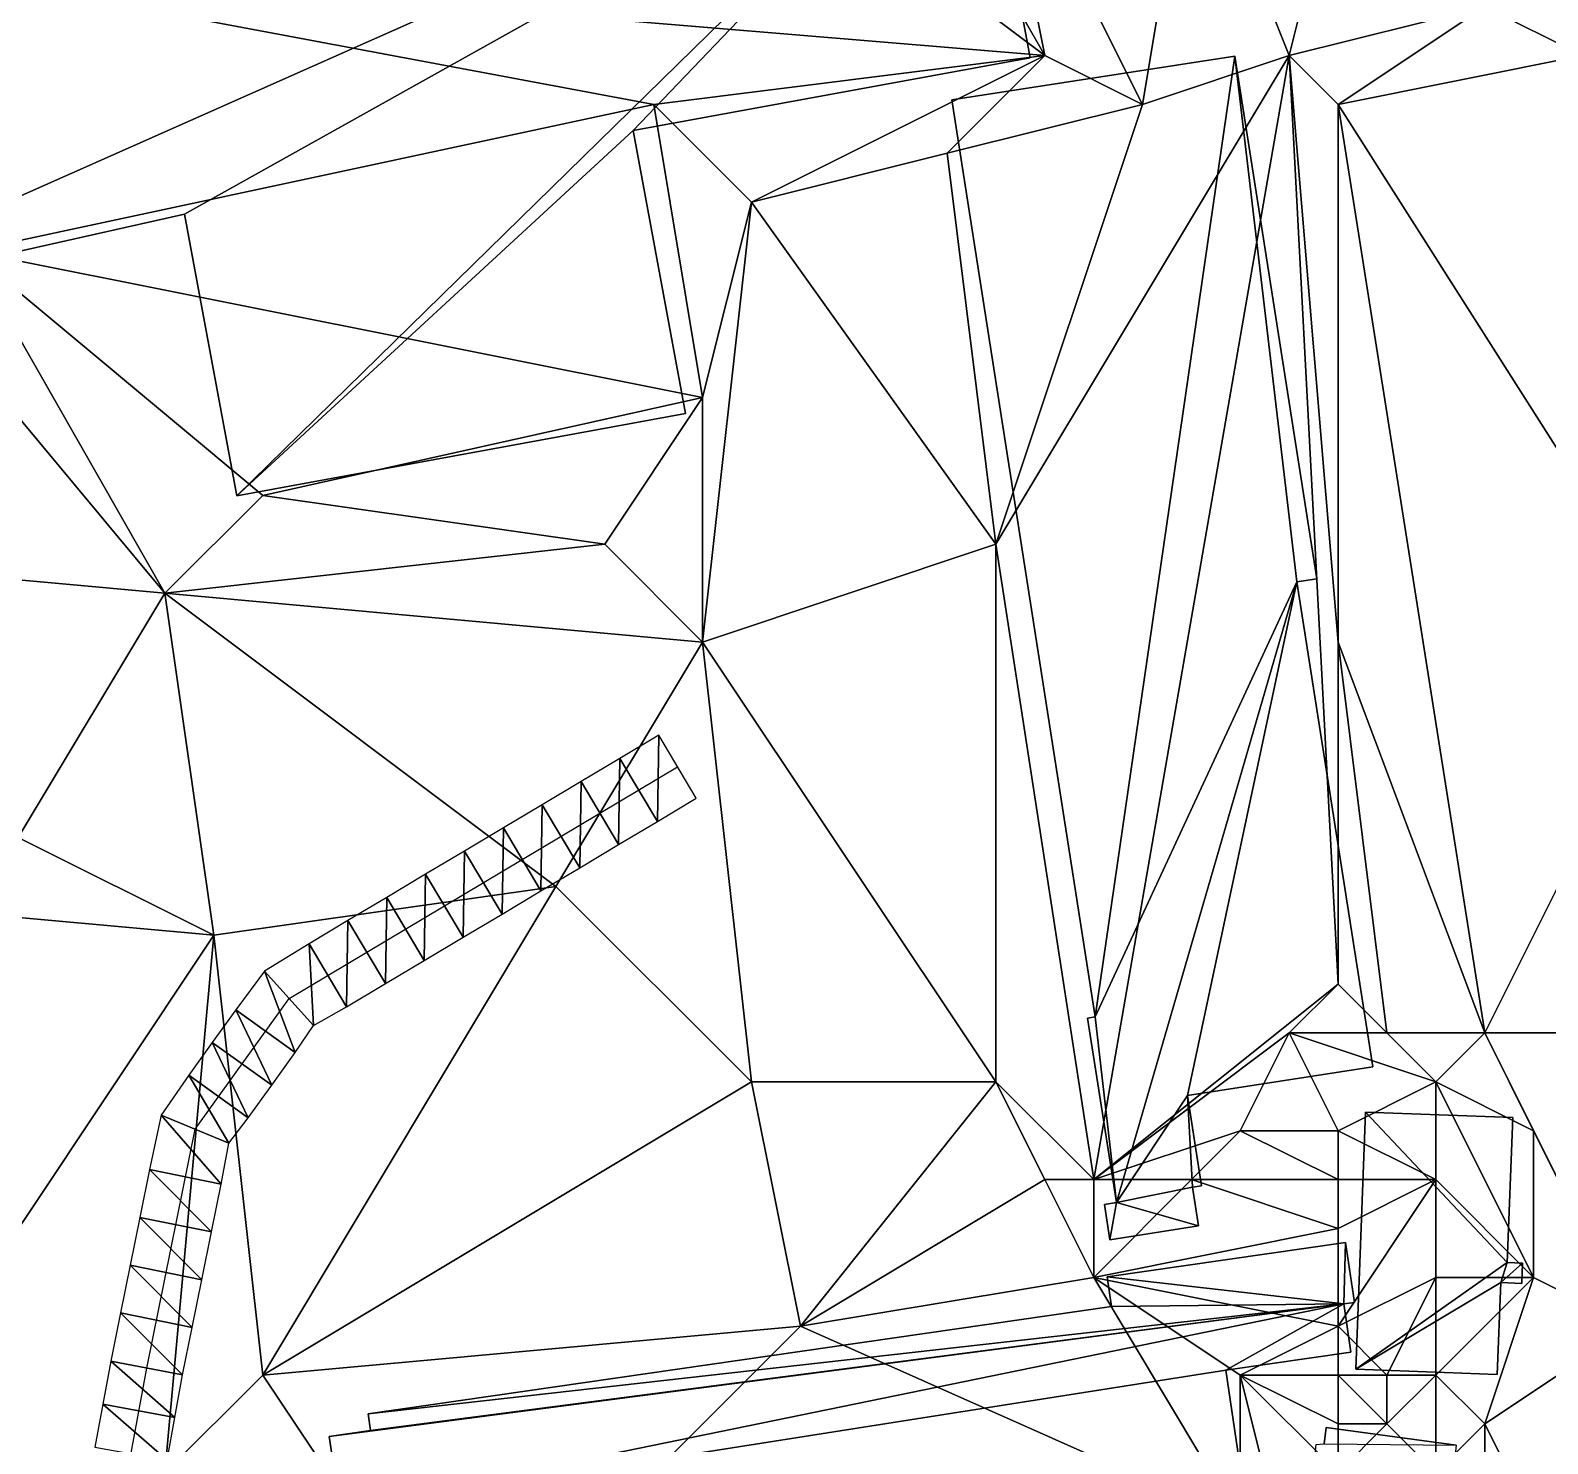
# Model space of a CAD drawing. Header units: metres. Extents: x -1103 to 901, y -902 to 905.
# Drawn here: x -917.5 to -855.4, y 561.2 to 619 of the extents above; entities that cross this region are included whole.
import ezdxf

# ---------------------------------------------------------------- set-up
doc = ezdxf.new("R2010")
doc.units = ezdxf.units.M
for name, color, linetype in [('OSM_BUILDING_FOOTPRINTS', 7, 'CONTINUOUS'), ('OSM_BUILDING_ROOFS', 1, 'CONTINUOUS'), ('OSM_BUILDING_WALLS', 8, 'CONTINUOUS'), ('OSM_ROAD_AXES', 2, 'CONTINUOUS'), ('OSM_ROAD_SURFACE', 9, 'CONTINUOUS'), ('OSM_TERRAIN', 3, 'CONTINUOUS')]:
    doc.layers.add(name, color=color, linetype=linetype)

msp = doc.modelspace()

# ---------------------------------------------------------------- linework, layer by layer
at = {"layer": 'OSM_BUILDING_FOOTPRINTS'}
for points in [[(-930.369, 620.987, 12.115), (-878.781, 629.636, 12.115), (-876.603, 617.903, 12.115), (-892.841, 614.928, 12.115), (-890.697, 603.349, 12.115), (-909.057, 599.976, 12.115), (-911.202, 611.51, 12.115), (-928.202, 607.695, 12.115), (-930.369, 620.987, 12.115)], [(-879.809, 616.189, 12.791), (-868.224, 617.969, 12.791), (-864.875, 596.592, 12.791), (-865.682, 596.46, 12.791), (-862.575, 576.609, 12.791), (-870.158, 575.436, 12.791), (-869.583, 571.743, 12.791), (-869.959, 571.688, 12.791), (-869.716, 570.106, 12.791), (-873.342, 569.542, 12.791), (-873.563, 570.98, 12.791), (-873.065, 571.057, 12.791), (-874.248, 578.61, 12.791), (-873.939, 578.666, 12.791), (-879.809, 616.189, 12.791)], [(-862.874, 574.762, 12.858), (-863.271, 564.245, 12.858), (-857.49, 564.024, 12.858), (-857.347, 567.784, 12.858), (-856.484, 567.751, 12.858), (-856.451, 568.58, 12.858), (-857.081, 568.602, 12.858), (-856.849, 574.541, 12.858), (-862.874, 574.762, 12.858)], [(-910.438, 557.697, 12.409), (-904.834, 558.505, 12.409), (-905.276, 561.491, 12.409), (-903.585, 561.734, 12.409), (-903.684, 562.42, 12.409), (-873.275, 566.81, 12.409), (-873.452, 568.016, 12.409), (-863.692, 569.432, 12.409), (-863.327, 566.976, 12.409), (-863.769, 566.91, 12.409), (-863.481, 564.942, 12.409), (-868.588, 564.201, 12.409), (-867.505, 556.802, 12.409), (-903.828, 551.549, 12.409), (-903.905, 552.057, 12.409), (-909.498, 551.25, 12.409), (-910.438, 557.697, 12.409)], [(-864.487, 561.856, 13.793), (-859.17, 561.137, 13.793), (-859.535, 557.676, 13.793), (-858.96, 557.643, 13.793), (-859.203, 554.878, 13.793), (-858.761, 554.823, 13.793), (-859.071, 551.24, 13.793), (-861.481, 551.383, 13.793), (-861.514, 551.029, 13.793), (-867.416, 550.886, 13.793), (-867.803, 553.595, 13.793), (-865.349, 556.703, 13.793), (-864.896, 561.159, 13.793), (-864.565, 561.182, 13.793), (-864.487, 561.856, 13.793)]]:
    msp.add_polyline3d(points, close=True, dxfattribs=at)
at = {"layer": 'OSM_BUILDING_ROOFS'}
for points in [[(-878.781, 629.636, 23.715), (-930.369, 620.987, 23.715), (-928.202, 607.695, 23.715)], [(-878.781, 629.636, 23.715), (-928.202, 607.695, 23.715), (-911.202, 611.51, 23.715)], [(-878.781, 629.636, 23.715), (-911.202, 611.51, 23.715), (-909.057, 599.976, 23.715)], [(-892.841, 614.928, 23.715), (-878.781, 629.636, 23.715), (-909.057, 599.976, 23.715)], [(-892.841, 614.928, 23.715), (-876.603, 617.903, 23.715), (-878.781, 629.636, 23.715)], [(-868.224, 617.969, 24.391), (-879.809, 616.189, 24.391), (-873.939, 578.666, 24.391)], [(-865.682, 596.46, 24.391), (-868.224, 617.969, 24.391), (-873.939, 578.666, 24.391)], [(-865.682, 596.46, 24.391), (-864.875, 596.592, 24.391), (-868.224, 617.969, 24.391)], [(-909.057, 599.976, 23.715), (-890.697, 603.349, 23.715), (-892.841, 614.928, 23.715)], [(-865.682, 596.46, 24.391), (-873.939, 578.666, 24.391), (-873.065, 571.057, 24.391)], [(-873.065, 571.057, 24.391), (-870.158, 575.436, 24.391), (-865.682, 596.46, 24.391)], [(-870.158, 575.436, 24.391), (-862.575, 576.609, 24.391), (-865.682, 596.46, 24.391)], [(-873.939, 578.666, 24.391), (-874.248, 578.61, 24.391), (-873.065, 571.057, 24.391)], [(-873.065, 571.057, 24.391), (-869.959, 571.688, 24.391), (-870.158, 575.436, 24.391)], [(-869.959, 571.688, 24.391), (-869.583, 571.743, 24.391), (-870.158, 575.436, 24.391)], [(-857.081, 568.602, 18.058), (-862.874, 574.762, 18.058), (-863.271, 564.245, 18.058)], [(-857.081, 568.602, 18.058), (-856.849, 574.541, 18.058), (-862.874, 574.762, 18.058)], [(-873.065, 571.057, 24.391), (-869.716, 570.106, 24.391), (-869.959, 571.688, 24.391)], [(-873.065, 571.057, 24.391), (-873.563, 570.98, 24.391), (-873.342, 569.542, 24.391)], [(-873.065, 571.057, 24.391), (-873.342, 569.542, 24.391), (-869.716, 570.106, 24.391)], [(-863.769, 566.91, 24.009), (-863.692, 569.432, 24.009), (-873.452, 568.016, 24.009)], [(-863.769, 566.91, 24.009), (-863.327, 566.976, 24.009), (-863.692, 569.432, 24.009)], [(-857.347, 567.784, 18.058), (-857.081, 568.602, 18.058), (-863.271, 564.245, 18.058)], [(-857.347, 567.784, 18.058), (-856.451, 568.58, 18.058), (-857.081, 568.602, 18.058)], [(-857.347, 567.784, 18.058), (-856.484, 567.751, 18.058), (-856.451, 568.58, 18.058)], [(-863.769, 566.91, 24.009), (-873.452, 568.016, 24.009), (-873.275, 566.81, 24.009)], [(-863.271, 564.245, 18.058), (-857.49, 564.024, 18.058), (-857.347, 567.784, 18.058)], [(-863.769, 566.91, 24.009), (-903.585, 561.734, 24.009), (-905.276, 561.491, 24.009)], [(-863.769, 566.91, 24.009), (-905.276, 561.491, 24.009), (-904.834, 558.505, 24.009)], [(-863.769, 566.91, 24.009), (-904.834, 558.505, 24.009), (-868.588, 564.201, 24.009)], [(-863.769, 566.91, 24.009), (-873.275, 566.81, 24.009), (-903.684, 562.42, 24.009)], [(-863.769, 566.91, 24.009), (-903.684, 562.42, 24.009), (-903.585, 561.734, 24.009)], [(-868.588, 564.201, 24.009), (-863.481, 564.942, 24.009), (-863.769, 566.91, 24.009)], [(-904.834, 558.505, 24.009), (-867.505, 556.802, 24.009), (-868.588, 564.201, 24.009)], [(-859.17, 561.137, 18.993), (-864.487, 561.856, 18.993), (-864.565, 561.182, 18.993)]]:
    msp.add_3dface(points, dxfattribs=at)
at = {"layer": 'OSM_BUILDING_WALLS'}
for points in [[(-876.603, 617.903, 12.115), (-878.781, 629.636, 12.115), (-878.781, 629.636, 23.715)], [(-876.603, 617.903, 12.115), (-878.781, 629.636, 23.715), (-876.603, 617.903, 23.715)], [(-892.841, 614.928, 12.115), (-876.603, 617.903, 12.115), (-876.603, 617.903, 23.715)], [(-892.841, 614.928, 12.115), (-876.603, 617.903, 23.715), (-892.841, 614.928, 23.715)], [(-868.224, 617.969, 12.791), (-879.809, 616.189, 12.791), (-879.809, 616.189, 24.391)], [(-868.224, 617.969, 12.791), (-879.809, 616.189, 24.391), (-868.224, 617.969, 24.391)], [(-864.875, 596.592, 12.791), (-868.224, 617.969, 12.791), (-868.224, 617.969, 24.391)], [(-864.875, 596.592, 12.791), (-868.224, 617.969, 24.391), (-864.875, 596.592, 24.391)], [(-879.809, 616.189, 12.791), (-873.939, 578.666, 12.791), (-873.939, 578.666, 24.391)], [(-879.809, 616.189, 12.791), (-873.939, 578.666, 24.391), (-879.809, 616.189, 24.391)], [(-890.697, 603.349, 12.115), (-892.841, 614.928, 12.115), (-892.841, 614.928, 23.715)], [(-890.697, 603.349, 12.115), (-892.841, 614.928, 23.715), (-890.697, 603.349, 23.715)], [(-928.202, 607.695, 12.115), (-911.202, 611.51, 12.115), (-911.202, 611.51, 23.715)], [(-928.202, 607.695, 12.115), (-911.202, 611.51, 23.715), (-928.202, 607.695, 23.715)], [(-911.202, 611.51, 12.115), (-909.057, 599.976, 12.115), (-909.057, 599.976, 23.715)], [(-911.202, 611.51, 12.115), (-909.057, 599.976, 23.715), (-911.202, 611.51, 23.715)], [(-909.057, 599.976, 12.115), (-890.697, 603.349, 12.115), (-890.697, 603.349, 23.715)], [(-909.057, 599.976, 12.115), (-890.697, 603.349, 23.715), (-909.057, 599.976, 23.715)], [(-865.682, 596.46, 12.791), (-864.875, 596.592, 12.791), (-864.875, 596.592, 24.391)], [(-865.682, 596.46, 12.791), (-864.875, 596.592, 24.391), (-865.682, 596.46, 24.391)], [(-862.575, 576.609, 12.791), (-865.682, 596.46, 12.791), (-865.682, 596.46, 24.391)], [(-862.575, 576.609, 12.791), (-865.682, 596.46, 24.391), (-862.575, 576.609, 24.391)], [(-873.939, 578.666, 12.791), (-874.248, 578.61, 12.791), (-874.248, 578.61, 24.391)], [(-873.939, 578.666, 12.791), (-874.248, 578.61, 24.391), (-873.939, 578.666, 24.391)], [(-874.248, 578.61, 12.791), (-873.065, 571.057, 12.791), (-873.065, 571.057, 24.391)], [(-874.248, 578.61, 12.791), (-873.065, 571.057, 24.391), (-874.248, 578.61, 24.391)], [(-870.158, 575.436, 12.791), (-862.575, 576.609, 12.791), (-862.575, 576.609, 24.391)], [(-870.158, 575.436, 12.791), (-862.575, 576.609, 24.391), (-870.158, 575.436, 24.391)], [(-869.583, 571.743, 12.791), (-870.158, 575.436, 12.791), (-870.158, 575.436, 24.391)], [(-869.583, 571.743, 12.791), (-870.158, 575.436, 24.391), (-869.583, 571.743, 24.391)], [(-862.874, 574.762, 12.858), (-863.271, 564.245, 12.858), (-863.271, 564.245, 18.058)], [(-862.874, 574.762, 12.858), (-863.271, 564.245, 18.058), (-862.874, 574.762, 18.058)], [(-856.849, 574.541, 12.858), (-862.874, 574.762, 12.858), (-862.874, 574.762, 18.058)], [(-856.849, 574.541, 12.858), (-862.874, 574.762, 18.058), (-856.849, 574.541, 18.058)], [(-857.081, 568.602, 12.858), (-856.849, 574.541, 12.858), (-856.849, 574.541, 18.058)], [(-857.081, 568.602, 12.858), (-856.849, 574.541, 18.058), (-857.081, 568.602, 18.058)], [(-869.959, 571.688, 12.791), (-869.583, 571.743, 12.791), (-869.583, 571.743, 24.391)], [(-869.959, 571.688, 12.791), (-869.583, 571.743, 24.391), (-869.959, 571.688, 24.391)], [(-869.716, 570.106, 12.791), (-869.959, 571.688, 12.791), (-869.959, 571.688, 24.391)], [(-869.716, 570.106, 12.791), (-869.959, 571.688, 24.391), (-869.716, 570.106, 24.391)], [(-873.065, 571.057, 12.791), (-873.563, 570.98, 12.791), (-873.563, 570.98, 24.391)], [(-873.065, 571.057, 12.791), (-873.563, 570.98, 24.391), (-873.065, 571.057, 24.391)], [(-873.563, 570.98, 12.791), (-873.342, 569.542, 12.791), (-873.342, 569.542, 24.391)], [(-873.563, 570.98, 12.791), (-873.342, 569.542, 24.391), (-873.563, 570.98, 24.391)], [(-873.342, 569.542, 12.791), (-869.716, 570.106, 12.791), (-869.716, 570.106, 24.391)], [(-873.342, 569.542, 12.791), (-869.716, 570.106, 24.391), (-873.342, 569.542, 24.391)], [(-863.692, 569.432, 12.409), (-873.452, 568.016, 12.409), (-873.452, 568.016, 24.009)], [(-863.692, 569.432, 12.409), (-873.452, 568.016, 24.009), (-863.692, 569.432, 24.009)], [(-863.327, 566.976, 12.409), (-863.692, 569.432, 12.409), (-863.692, 569.432, 24.009)], [(-863.327, 566.976, 12.409), (-863.692, 569.432, 24.009), (-863.327, 566.976, 24.009)], [(-856.451, 568.58, 12.858), (-857.081, 568.602, 12.858), (-857.081, 568.602, 18.058)], [(-856.451, 568.58, 12.858), (-857.081, 568.602, 18.058), (-856.451, 568.58, 18.058)], [(-856.484, 567.751, 12.858), (-856.451, 568.58, 12.858), (-856.451, 568.58, 18.058)], [(-856.484, 567.751, 12.858), (-856.451, 568.58, 18.058), (-856.484, 567.751, 18.058)], [(-873.452, 568.016, 12.409), (-873.275, 566.81, 12.409), (-873.275, 566.81, 24.009)], [(-873.452, 568.016, 12.409), (-873.275, 566.81, 24.009), (-873.452, 568.016, 24.009)], [(-857.49, 564.024, 12.858), (-857.347, 567.784, 12.858), (-857.347, 567.784, 18.058)], [(-857.49, 564.024, 12.858), (-857.347, 567.784, 18.058), (-857.49, 564.024, 18.058)], [(-857.347, 567.784, 12.858), (-856.484, 567.751, 12.858), (-856.484, 567.751, 18.058)], [(-857.347, 567.784, 12.858), (-856.484, 567.751, 18.058), (-857.347, 567.784, 18.058)], [(-863.769, 566.91, 12.409), (-863.327, 566.976, 12.409), (-863.327, 566.976, 24.009)], [(-863.769, 566.91, 12.409), (-863.327, 566.976, 24.009), (-863.769, 566.91, 24.009)], [(-863.481, 564.942, 12.409), (-863.769, 566.91, 12.409), (-863.769, 566.91, 24.009)], [(-863.481, 564.942, 12.409), (-863.769, 566.91, 24.009), (-863.481, 564.942, 24.009)], [(-873.275, 566.81, 12.409), (-903.684, 562.42, 12.409), (-903.684, 562.42, 24.009)], [(-873.275, 566.81, 12.409), (-903.684, 562.42, 24.009), (-873.275, 566.81, 24.009)], [(-868.588, 564.201, 12.409), (-863.481, 564.942, 12.409), (-863.481, 564.942, 24.009)], [(-868.588, 564.201, 12.409), (-863.481, 564.942, 24.009), (-868.588, 564.201, 24.009)], [(-867.505, 556.802, 12.409), (-868.588, 564.201, 12.409), (-868.588, 564.201, 24.009)], [(-867.505, 556.802, 12.409), (-868.588, 564.201, 24.009), (-867.505, 556.802, 24.009)], [(-863.271, 564.245, 12.858), (-857.49, 564.024, 12.858), (-857.49, 564.024, 18.058)], [(-863.271, 564.245, 12.858), (-857.49, 564.024, 18.058), (-863.271, 564.245, 18.058)], [(-903.684, 562.42, 12.409), (-903.585, 561.734, 12.409), (-903.585, 561.734, 24.009)], [(-903.684, 562.42, 12.409), (-903.585, 561.734, 24.009), (-903.684, 562.42, 24.009)], [(-864.487, 561.856, 13.793), (-864.565, 561.182, 13.793), (-864.565, 561.182, 18.993)], [(-864.487, 561.856, 13.793), (-864.565, 561.182, 18.993), (-864.487, 561.856, 18.993)], [(-859.17, 561.137, 13.793), (-864.487, 561.856, 13.793), (-864.487, 561.856, 18.993)], [(-859.17, 561.137, 13.793), (-864.487, 561.856, 18.993), (-859.17, 561.137, 18.993)], [(-903.585, 561.734, 12.409), (-905.276, 561.491, 12.409), (-905.276, 561.491, 24.009)], [(-903.585, 561.734, 12.409), (-905.276, 561.491, 24.009), (-903.585, 561.734, 24.009)], [(-905.276, 561.491, 12.409), (-904.834, 558.505, 12.409), (-904.834, 558.505, 24.009)], [(-905.276, 561.491, 12.409), (-904.834, 558.505, 24.009), (-905.276, 561.491, 24.009)]]:
    msp.add_3dface(points, dxfattribs=at)
at = {"layer": 'OSM_ROAD_AXES'}
msp.add_polyline3d([(-913.477, 504.548, 13.994), (-914.031, 557.277, 14.574), (-912.748, 564.288, 14.73), (-910.77, 574.065, 14.84), (-906.923, 579.417, 14.811), (-891.028, 588.895, 14.725)], dxfattribs=at)
at = {"layer": 'OSM_ROAD_SURFACE'}
for points in [[(-891.849, 586.659, 14.7), (-891.796, 590.183, 14.845), (-893.386, 589.236, 14.829)], [(-891.849, 586.659, 14.7), (-890.26, 587.607, 14.705), (-891.796, 590.183, 14.845)], [(-893.439, 585.711, 14.695), (-893.386, 589.236, 14.829), (-894.975, 588.288, 14.802)], [(-893.439, 585.711, 14.695), (-891.849, 586.659, 14.7), (-893.386, 589.236, 14.829)], [(-895.028, 584.763, 14.69), (-894.975, 588.288, 14.802), (-896.565, 587.34, 14.775)], [(-895.028, 584.763, 14.69), (-893.439, 585.711, 14.695), (-894.975, 588.288, 14.802)], [(-896.618, 583.815, 14.692), (-896.565, 587.34, 14.775), (-898.154, 586.392, 14.748)], [(-896.618, 583.815, 14.692), (-895.028, 584.763, 14.69), (-896.565, 587.34, 14.775)], [(-898.207, 582.868, 14.708), (-898.154, 586.392, 14.748), (-899.744, 585.444, 14.768)], [(-898.207, 582.868, 14.708), (-896.618, 583.815, 14.692), (-898.154, 586.392, 14.748)], [(-899.797, 581.92, 14.725), (-899.744, 585.444, 14.768), (-901.333, 584.497, 14.815)], [(-899.797, 581.92, 14.725), (-898.207, 582.868, 14.708), (-899.744, 585.444, 14.768)], [(-901.387, 580.972, 14.741), (-901.333, 584.497, 14.815), (-902.923, 583.549, 14.861)], [(-901.387, 580.972, 14.741), (-899.797, 581.92, 14.725), (-901.333, 584.497, 14.815)], [(-902.976, 580.024, 14.757), (-902.923, 583.549, 14.861), (-904.512, 582.601, 14.9)], [(-902.976, 580.024, 14.757), (-901.387, 580.972, 14.741), (-902.923, 583.549, 14.861)], [(-904.566, 579.077, 14.774), (-904.512, 582.601, 14.9), (-906.102, 581.653, 14.916)], [(-904.566, 579.077, 14.774), (-902.976, 580.024, 14.757), (-904.512, 582.601, 14.9)], [(-905.922, 578.3, 14.789), (-906.102, 581.653, 14.916), (-907.924, 580.534, 14.934)], [(-905.922, 578.3, 14.789), (-904.566, 579.077, 14.774), (-906.102, 581.653, 14.916)], [(-906.667, 577.204, 14.773), (-907.924, 580.534, 14.934), (-909.103, 578.954, 14.914)], [(-906.667, 577.204, 14.773), (-905.922, 578.3, 14.789), (-907.924, 580.534, 14.934)], [(-907.629, 575.865, 14.755), (-909.103, 578.954, 14.914), (-910.065, 577.616, 14.93)], [(-907.629, 575.865, 14.755), (-906.667, 577.204, 14.773), (-909.103, 578.954, 14.914)], [(-908.59, 574.527, 14.737), (-910.065, 577.616, 14.93), (-911.026, 576.278, 14.977)], [(-908.59, 574.527, 14.737), (-907.629, 575.865, 14.755), (-910.065, 577.616, 14.93)], [(-909.383, 573.493, 14.745), (-911.026, 576.278, 14.977), (-912.157, 574.636, 15.028)], [(-909.383, 573.493, 14.745), (-908.59, 574.527, 14.737), (-911.026, 576.278, 14.977)], [(-909.695, 571.812, 14.725), (-912.157, 574.636, 15.028), (-912.636, 572.407, 15.005)], [(-909.695, 571.812, 14.725), (-909.383, 573.493, 14.745), (-912.157, 574.636, 15.028)], [(-910.091, 569.856, 14.704), (-912.636, 572.407, 15.005), (-913.032, 570.452, 14.983)], [(-910.091, 569.856, 14.704), (-909.695, 571.812, 14.725), (-912.636, 572.407, 15.005)], [(-910.487, 567.901, 14.683), (-913.032, 570.452, 14.983), (-913.427, 568.496, 14.961)], [(-910.487, 567.901, 14.683), (-910.091, 569.856, 14.704), (-913.032, 570.452, 14.983)], [(-910.883, 565.946, 14.662), (-913.427, 568.496, 14.961), (-913.823, 566.541, 14.939)], [(-910.883, 565.946, 14.662), (-910.487, 567.901, 14.683), (-913.427, 568.496, 14.961)], [(-911.276, 564.004, 14.641), (-913.823, 566.541, 14.939), (-914.221, 564.573, 14.916)], [(-911.276, 564.004, 14.641), (-910.883, 565.946, 14.662), (-913.823, 566.541, 14.939)], [(-911.593, 562.266, 14.619), (-914.221, 564.573, 14.916), (-914.544, 562.805, 14.893)], [(-911.593, 562.266, 14.619), (-911.276, 564.004, 14.641), (-914.221, 564.573, 14.916)], [(-911.914, 560.513, 14.597), (-914.544, 562.805, 14.893), (-914.865, 561.052, 14.871)], [(-911.914, 560.513, 14.597), (-911.593, 562.266, 14.619), (-914.544, 562.805, 14.893)]]:
    msp.add_3dface(points, dxfattribs=at)
at = {"layer": 'OSM_TERRAIN'}
for points in [[(-866, 618, 15.807), (-862, 634, 15.664), (-870, 628, 15.647)], [(-858, 620, 15.904), (-862, 634, 15.664), (-866, 618, 15.807)], [(-876, 618, 14.625), (-884, 632, 14.455), (-892, 630, 14.312)], [(-876, 618, 14.625), (-878, 628, 14.496), (-884, 632, 14.455)], [(-876, 618, 14.625), (-892, 630, 14.312), (-924, 622, 14.443)], [(-858, 620, 15.904), (-854, 618, 16.777), (-858, 630, 16.173)], [(-854, 618, 16.777), (-850, 626, 16.256), (-858, 630, 16.173)], [(-876, 618, 14.625), (-872, 616, 15.64), (-878, 628, 14.496)], [(-872, 616, 15.64), (-870, 628, 15.647), (-878, 628, 14.496)], [(-872, 616, 15.64), (-866, 618, 15.807), (-870, 628, 15.647)], [(-920, 610, 14.453), (-892, 616, 14.443), (-924, 622, 14.443)], [(-924, 622, 14.443), (-892, 616, 14.443), (-876, 618, 14.625)], [(-864, 616, 16.245), (-858, 620, 15.904), (-866, 618, 15.807)], [(-864, 616, 16.245), (-854, 618, 16.777), (-858, 620, 15.904)], [(-888, 612, 15.069), (-876, 618, 14.625), (-892, 616, 14.443)], [(-888, 612, 15.069), (-880, 614, 15.396), (-876, 618, 14.625)], [(-880, 614, 15.396), (-872, 616, 15.64), (-876, 618, 14.625)], [(-874, 572, 15.539), (-866, 618, 15.807), (-878, 598, 15.63)], [(-878, 598, 15.63), (-866, 618, 15.807), (-872, 616, 15.64)], [(-874, 572, 15.539), (-864, 580, 15.64), (-866, 618, 15.807)], [(-866, 618, 15.807), (-864, 580, 15.64), (-864, 594, 15.965)], [(-864, 594, 15.965), (-864, 616, 16.245), (-866, 618, 15.807)], [(-864, 616, 16.245), (-850, 594, 18.16), (-854, 618, 16.777)], [(-920, 610, 14.453), (-890, 604, 14.563), (-892, 616, 14.443)], [(-890, 604, 14.563), (-888, 612, 15.069), (-892, 616, 14.443)], [(-878, 598, 15.63), (-872, 616, 15.64), (-880, 614, 15.396)], [(-858, 578, 17.075), (-864, 616, 16.245), (-864, 594, 15.965)], [(-858, 578, 17.075), (-850, 594, 18.16), (-864, 616, 16.245)], [(-878, 598, 15.63), (-880, 614, 15.396), (-888, 612, 15.069)], [(-890, 604, 14.563), (-890, 594, 14.916), (-888, 612, 15.069)], [(-888, 612, 15.069), (-890, 594, 14.916), (-878, 598, 15.63)], [(-912, 596, 14.978), (-920, 610, 14.453), (-922, 608, 14.802)], [(-912, 596, 14.978), (-908, 600, 14.46), (-920, 610, 14.453)], [(-908, 600, 14.46), (-890, 604, 14.563), (-920, 610, 14.453)], [(-934, 598, 14.944), (-912, 596, 14.978), (-922, 608, 14.802)], [(-908, 600, 14.46), (-894, 598, 14.953), (-890, 604, 14.563)], [(-894, 598, 14.953), (-890, 594, 14.916), (-890, 604, 14.563)], [(-912, 596, 14.978), (-894, 598, 14.953), (-908, 600, 14.46)], [(-918, 586, 15.266), (-912, 596, 14.978), (-934, 598, 14.944)], [(-912, 596, 14.978), (-890, 594, 14.916), (-894, 598, 14.953)], [(-878, 576, 14.701), (-878, 598, 15.63), (-890, 594, 14.916)], [(-874, 572, 15.539), (-878, 598, 15.63), (-878, 576, 14.701)], [(-918, 586, 15.266), (-910, 582, 15.003), (-912, 596, 14.978)], [(-910, 582, 15.003), (-896, 584, 14.629), (-912, 596, 14.978)], [(-896, 584, 14.629), (-890, 594, 14.916), (-912, 596, 14.978)], [(-888, 576, 14.122), (-890, 594, 14.916), (-896, 584, 14.629)], [(-888, 576, 14.122), (-878, 576, 14.701), (-890, 594, 14.916)], [(-862, 578, 16.007), (-864, 594, 15.965), (-864, 580, 15.64)], [(-862, 578, 16.007), (-858, 578, 17.075), (-864, 594, 15.965)], [(-850, 578, 18.127), (-850, 594, 18.16), (-858, 578, 17.075)], [(-932, 584, 15.814), (-910, 582, 15.003), (-918, 586, 15.266)], [(-926, 558, 15.705), (-910, 582, 15.003), (-932, 584, 15.814)], [(-908, 564, 14.288), (-896, 584, 14.629), (-910, 582, 15.003)], [(-908, 564, 14.288), (-888, 576, 14.122), (-896, 584, 14.629)], [(-912, 560, 14.54), (-910, 582, 15.003), (-926, 558, 15.705)], [(-912, 560, 14.54), (-908, 564, 14.288), (-910, 582, 15.003)], [(-866, 578, 15.64), (-864, 580, 15.64), (-874, 572, 15.539)], [(-866, 578, 15.64), (-862, 578, 16.007), (-864, 580, 15.64)], [(-868, 574, 15.65), (-866, 578, 15.64), (-874, 572, 15.539)], [(-868, 574, 15.65), (-864, 574, 16.649), (-866, 578, 15.64)], [(-864, 574, 16.649), (-860, 576, 16.729), (-866, 578, 15.64)], [(-866, 578, 15.64), (-860, 576, 16.729), (-862, 578, 16.007)], [(-860, 576, 16.729), (-858, 578, 17.075), (-862, 578, 16.007)], [(-860, 576, 16.729), (-856, 574, 17.116), (-858, 578, 17.075)], [(-856, 574, 17.116), (-852, 566, 18.368), (-858, 578, 17.075)], [(-852, 566, 18.368), (-850, 578, 18.127), (-858, 578, 17.075)], [(-886, 566, 14.441), (-888, 576, 14.122), (-908, 564, 14.288)], [(-888, 576, 14.122), (-886, 566, 14.441), (-878, 576, 14.701)], [(-886, 566, 14.441), (-876, 572, 15.201), (-878, 576, 14.701)], [(-876, 572, 15.201), (-874, 572, 15.539), (-878, 576, 14.701)], [(-860, 572, 16.894), (-860, 576, 16.729), (-864, 574, 16.649)], [(-860, 572, 16.894), (-856, 568, 17.009), (-860, 576, 16.729)], [(-856, 568, 17.009), (-856, 574, 17.116), (-860, 576, 16.729)], [(-870, 572, 15.478), (-868, 574, 15.65), (-874, 572, 15.539)], [(-870, 572, 15.478), (-864, 572, 15.943), (-868, 574, 15.65)], [(-864, 572, 15.943), (-864, 574, 16.649), (-868, 574, 15.65)], [(-860, 572, 16.894), (-864, 574, 16.649), (-864, 572, 15.943)], [(-856, 568, 17.009), (-852, 566, 18.368), (-856, 574, 17.116)], [(-886, 566, 14.441), (-874, 568, 14.612), (-876, 572, 15.201)], [(-874, 568, 14.612), (-874, 572, 15.539), (-876, 572, 15.201)], [(-874, 568, 14.612), (-864, 570, 14.821), (-870, 572, 15.478)], [(-874, 568, 14.612), (-870, 572, 15.478), (-874, 572, 15.539)], [(-864, 570, 14.821), (-864, 572, 15.943), (-870, 572, 15.478)], [(-864, 566, 14.471), (-860, 572, 16.894), (-864, 570, 14.821)], [(-864, 566, 14.471), (-860, 568, 16.555), (-860, 572, 16.894)], [(-864, 570, 14.821), (-860, 572, 16.894), (-864, 572, 15.943)], [(-860, 568, 16.555), (-856, 568, 17.009), (-860, 572, 16.894)], [(-874, 568, 14.612), (-864, 566, 14.471), (-864, 570, 14.821)], [(-868, 558, 14.471), (-874, 568, 14.612), (-886, 566, 14.441)], [(-868, 558, 14.471), (-868, 564, 14.587), (-874, 568, 14.612)], [(-868, 564, 14.587), (-864, 566, 14.471), (-874, 568, 14.612)], [(-862, 564, 15.555), (-860, 568, 16.555), (-864, 566, 14.471)], [(-860, 564, 16.696), (-860, 568, 16.555), (-862, 564, 15.555)], [(-858, 562, 17.057), (-856, 568, 17.009), (-860, 564, 16.696)], [(-860, 568, 16.555), (-860, 564, 16.696), (-856, 568, 17.009)], [(-858, 562, 17.057), (-852, 566, 18.368), (-856, 568, 17.009)], [(-900, 552, 14.485), (-886, 566, 14.441), (-908, 564, 14.288)], [(-900, 552, 14.485), (-868, 558, 14.471), (-886, 566, 14.441)], [(-868, 564, 14.587), (-864, 564, 14.996), (-864, 566, 14.471)], [(-864, 564, 14.996), (-862, 564, 15.555), (-864, 566, 14.471)], [(-854, 554, 18.037), (-852, 566, 18.368), (-858, 562, 17.057)], [(-912, 560, 14.54), (-900, 552, 14.485), (-908, 564, 14.288)], [(-866, 556, 15.556), (-868, 564, 14.587), (-868, 558, 14.471)], [(-866, 556, 15.556), (-864, 560, 16.98), (-868, 564, 14.587)], [(-864, 560, 16.98), (-864, 562, 16.271), (-868, 564, 14.587)], [(-868, 564, 14.587), (-864, 562, 16.271), (-864, 564, 14.996)], [(-864, 562, 16.271), (-862, 562, 16.559), (-864, 564, 14.996)], [(-862, 562, 16.559), (-862, 564, 15.555), (-864, 564, 14.996)], [(-862, 562, 16.559), (-860, 560, 17.024), (-860, 564, 16.696)], [(-862, 562, 16.559), (-860, 564, 16.696), (-862, 564, 15.555)], [(-860, 560, 17.024), (-858, 562, 17.057), (-860, 564, 16.696)], [(-864, 560, 16.98), (-860, 560, 17.024), (-862, 562, 16.559)], [(-864, 560, 16.98), (-862, 562, 16.559), (-864, 562, 16.271)], [(-858, 550, 17.325), (-858, 562, 17.057), (-860, 560, 17.024)], [(-858, 550, 17.325), (-854, 554, 18.037), (-858, 562, 17.057)]]:
    msp.add_3dface(points, dxfattribs=at)

doc.saveas('drawing.dxf')
